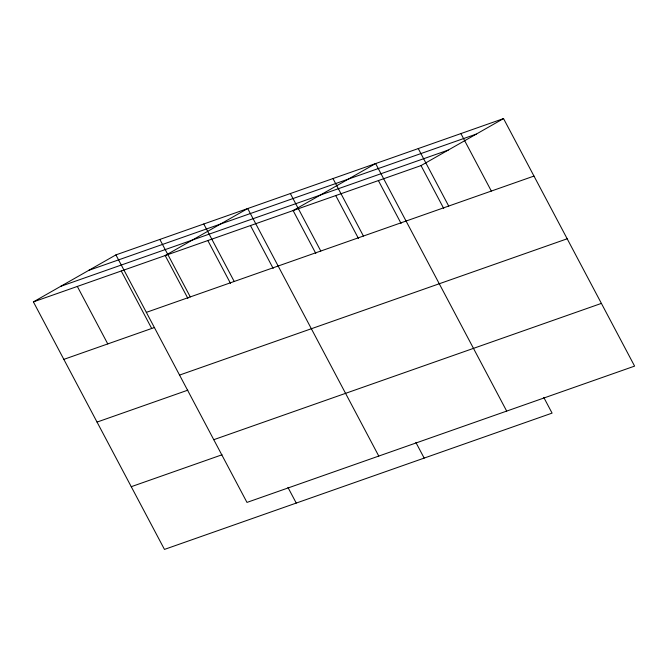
<?xml version="1.0" encoding="UTF-8"?>
<svg xmlns="http://www.w3.org/2000/svg" width="668" height="668" viewBox="0 0 668 668"><rect width="100%" height="100%" fill="white"/><g stroke="black" fill="none" stroke-linecap="round" stroke-linejoin="round"><path stroke-width="1" d="M543.785 397.443L552.085 413.116L164.462 549.413L33.4 301.886L115.915 254.884L503.538 118.587L634.6 366.114L246.976 502.411L115.915 254.884M33.4 301.886L421.024 165.589L503.538 118.587M88.685 270.39L476.309 134.093M60.629 286.372L448.253 150.075M146.35 312.365L533.974 176.068M63.836 359.367L154.625 327.445M179.558 375.082L567.182 238.785M97.044 422.084L187.833 390.162M213.768 439.694L601.392 303.397M131.254 486.696L222.043 454.774M460.903 133.575L491.339 191.065M418.26 148.572L448.696 206.053M421.024 165.589L443.727 208.474M506.686 411.096L375.625 163.56L293.11 210.562L315.814 253.448M378.389 180.577L401.092 223.463M332.981 178.556L363.417 236.038M335.745 195.574L358.449 238.459M290.346 193.545L320.782 251.034M415.863 442.416L424.172 458.098M378.773 456.069L247.711 208.541L165.188 255.543L187.9 298.429M250.467 225.559L273.179 268.444M203.773 223.989L234.209 281.47M207.832 240.547L230.535 283.432M159.844 239.436L190.28 296.918M287.95 487.398L296.25 503.079M121.259 270.991L151.694 328.472M77.329 286.438L107.765 343.92"/></g></svg>
